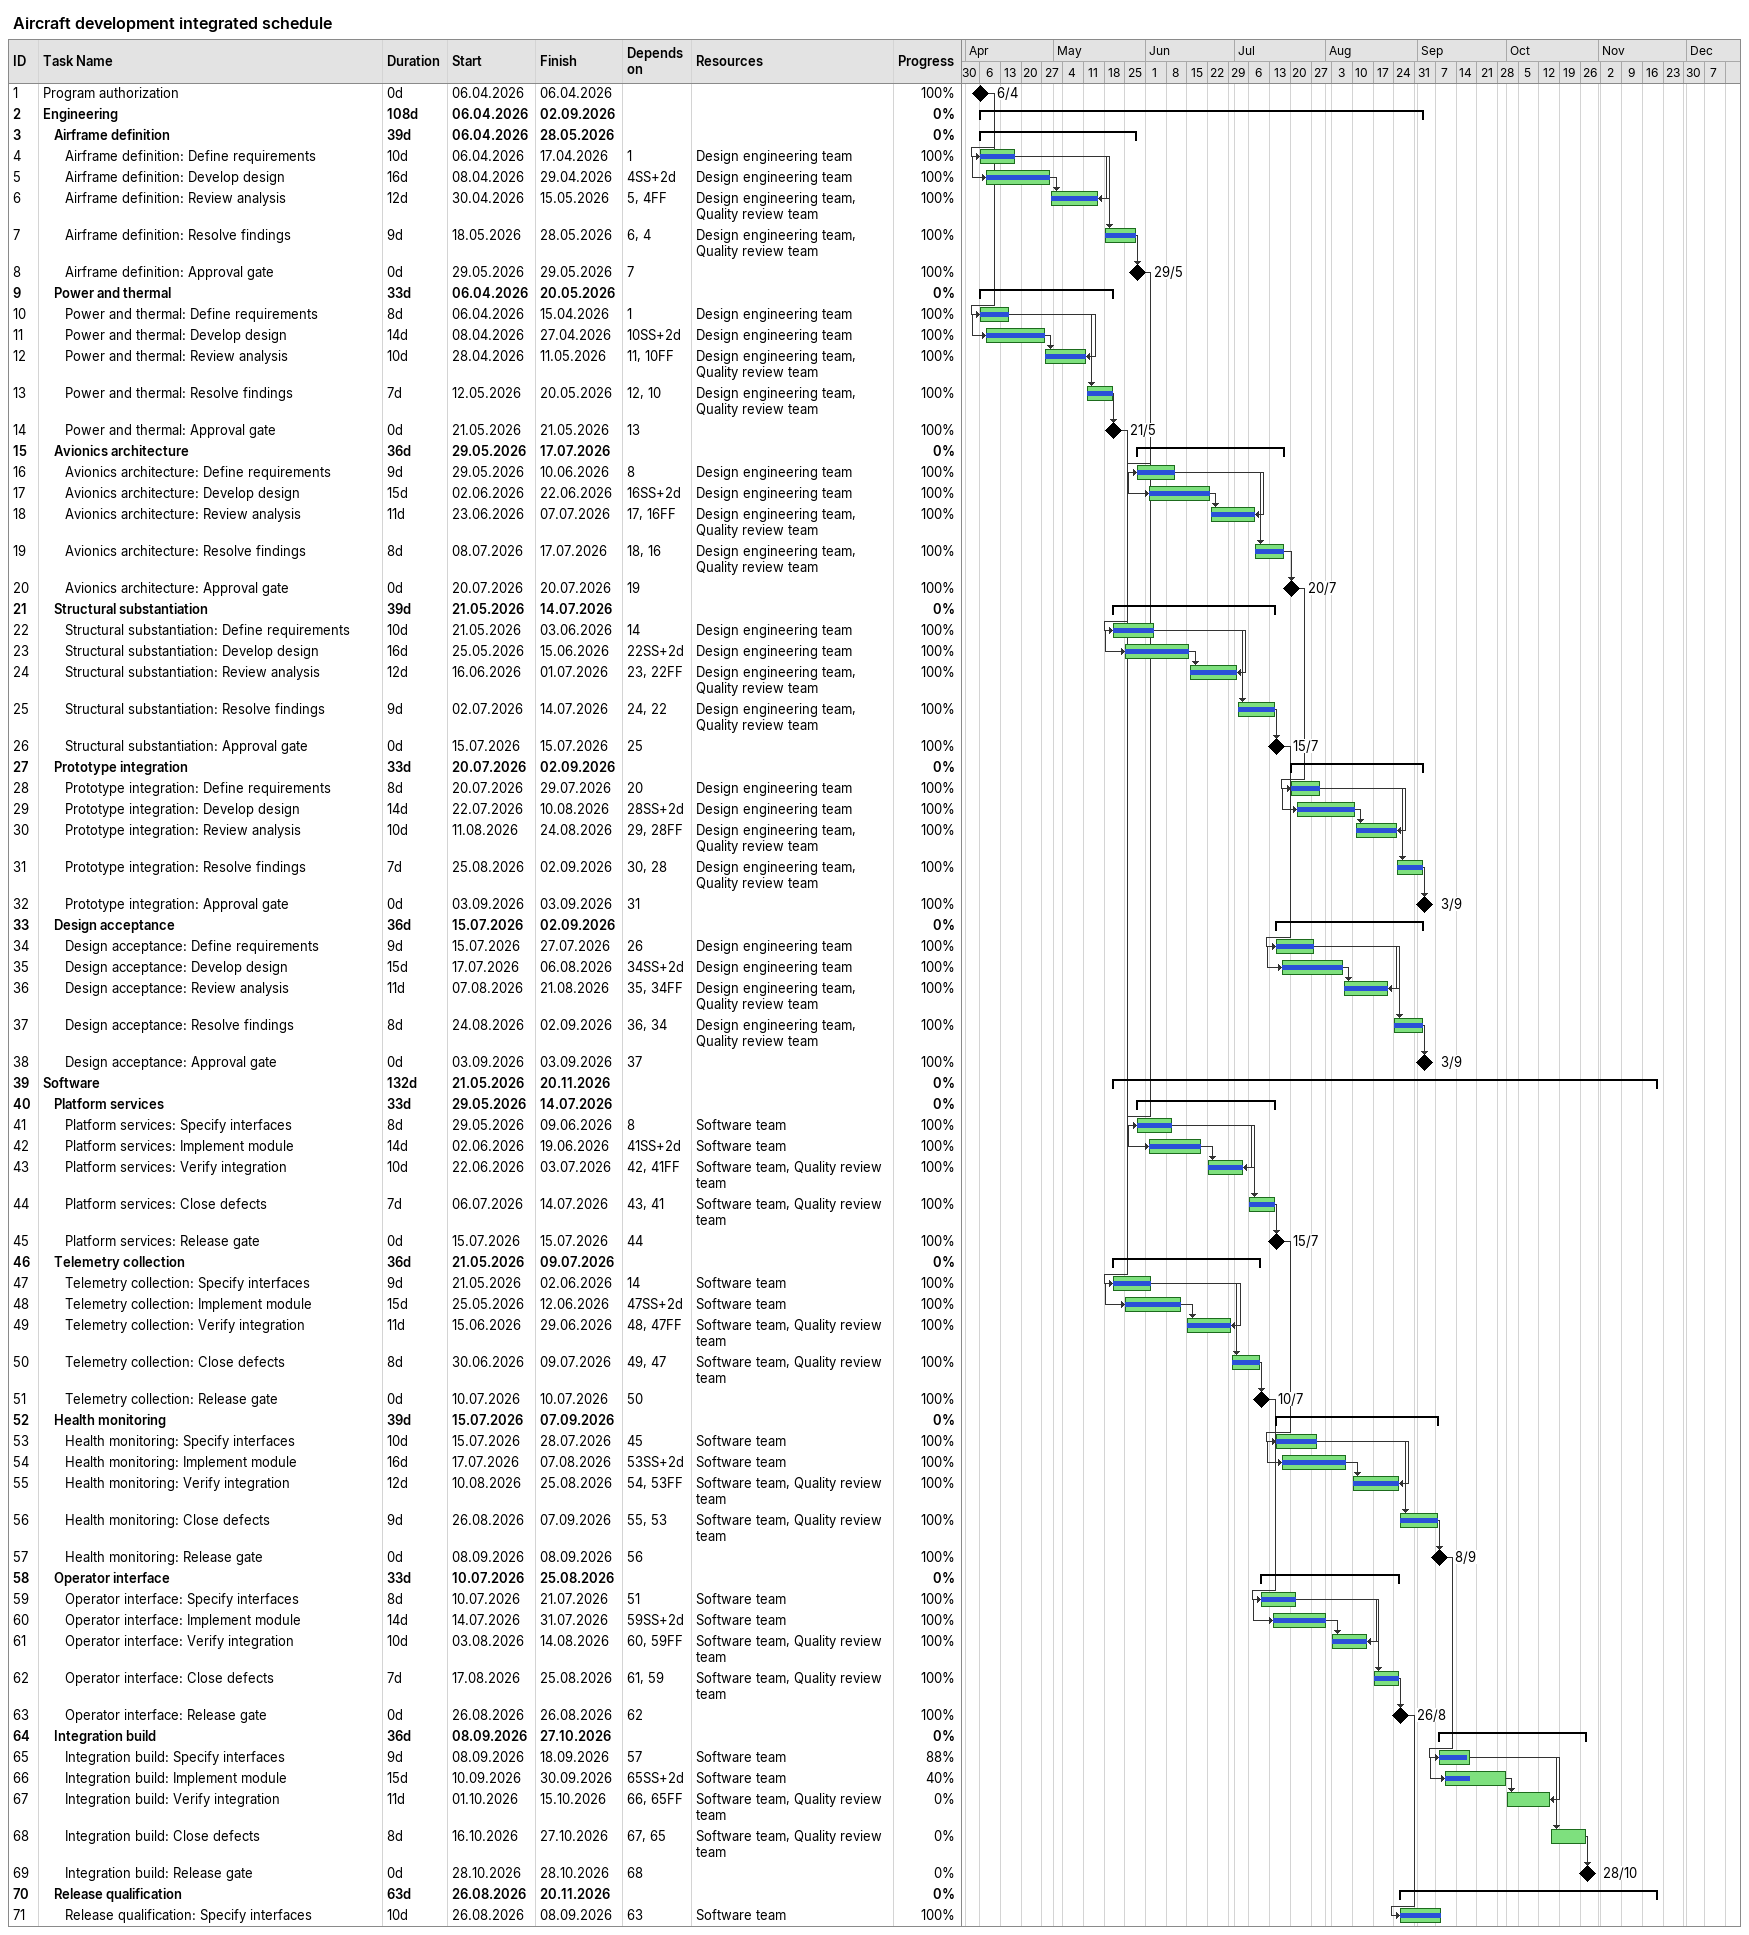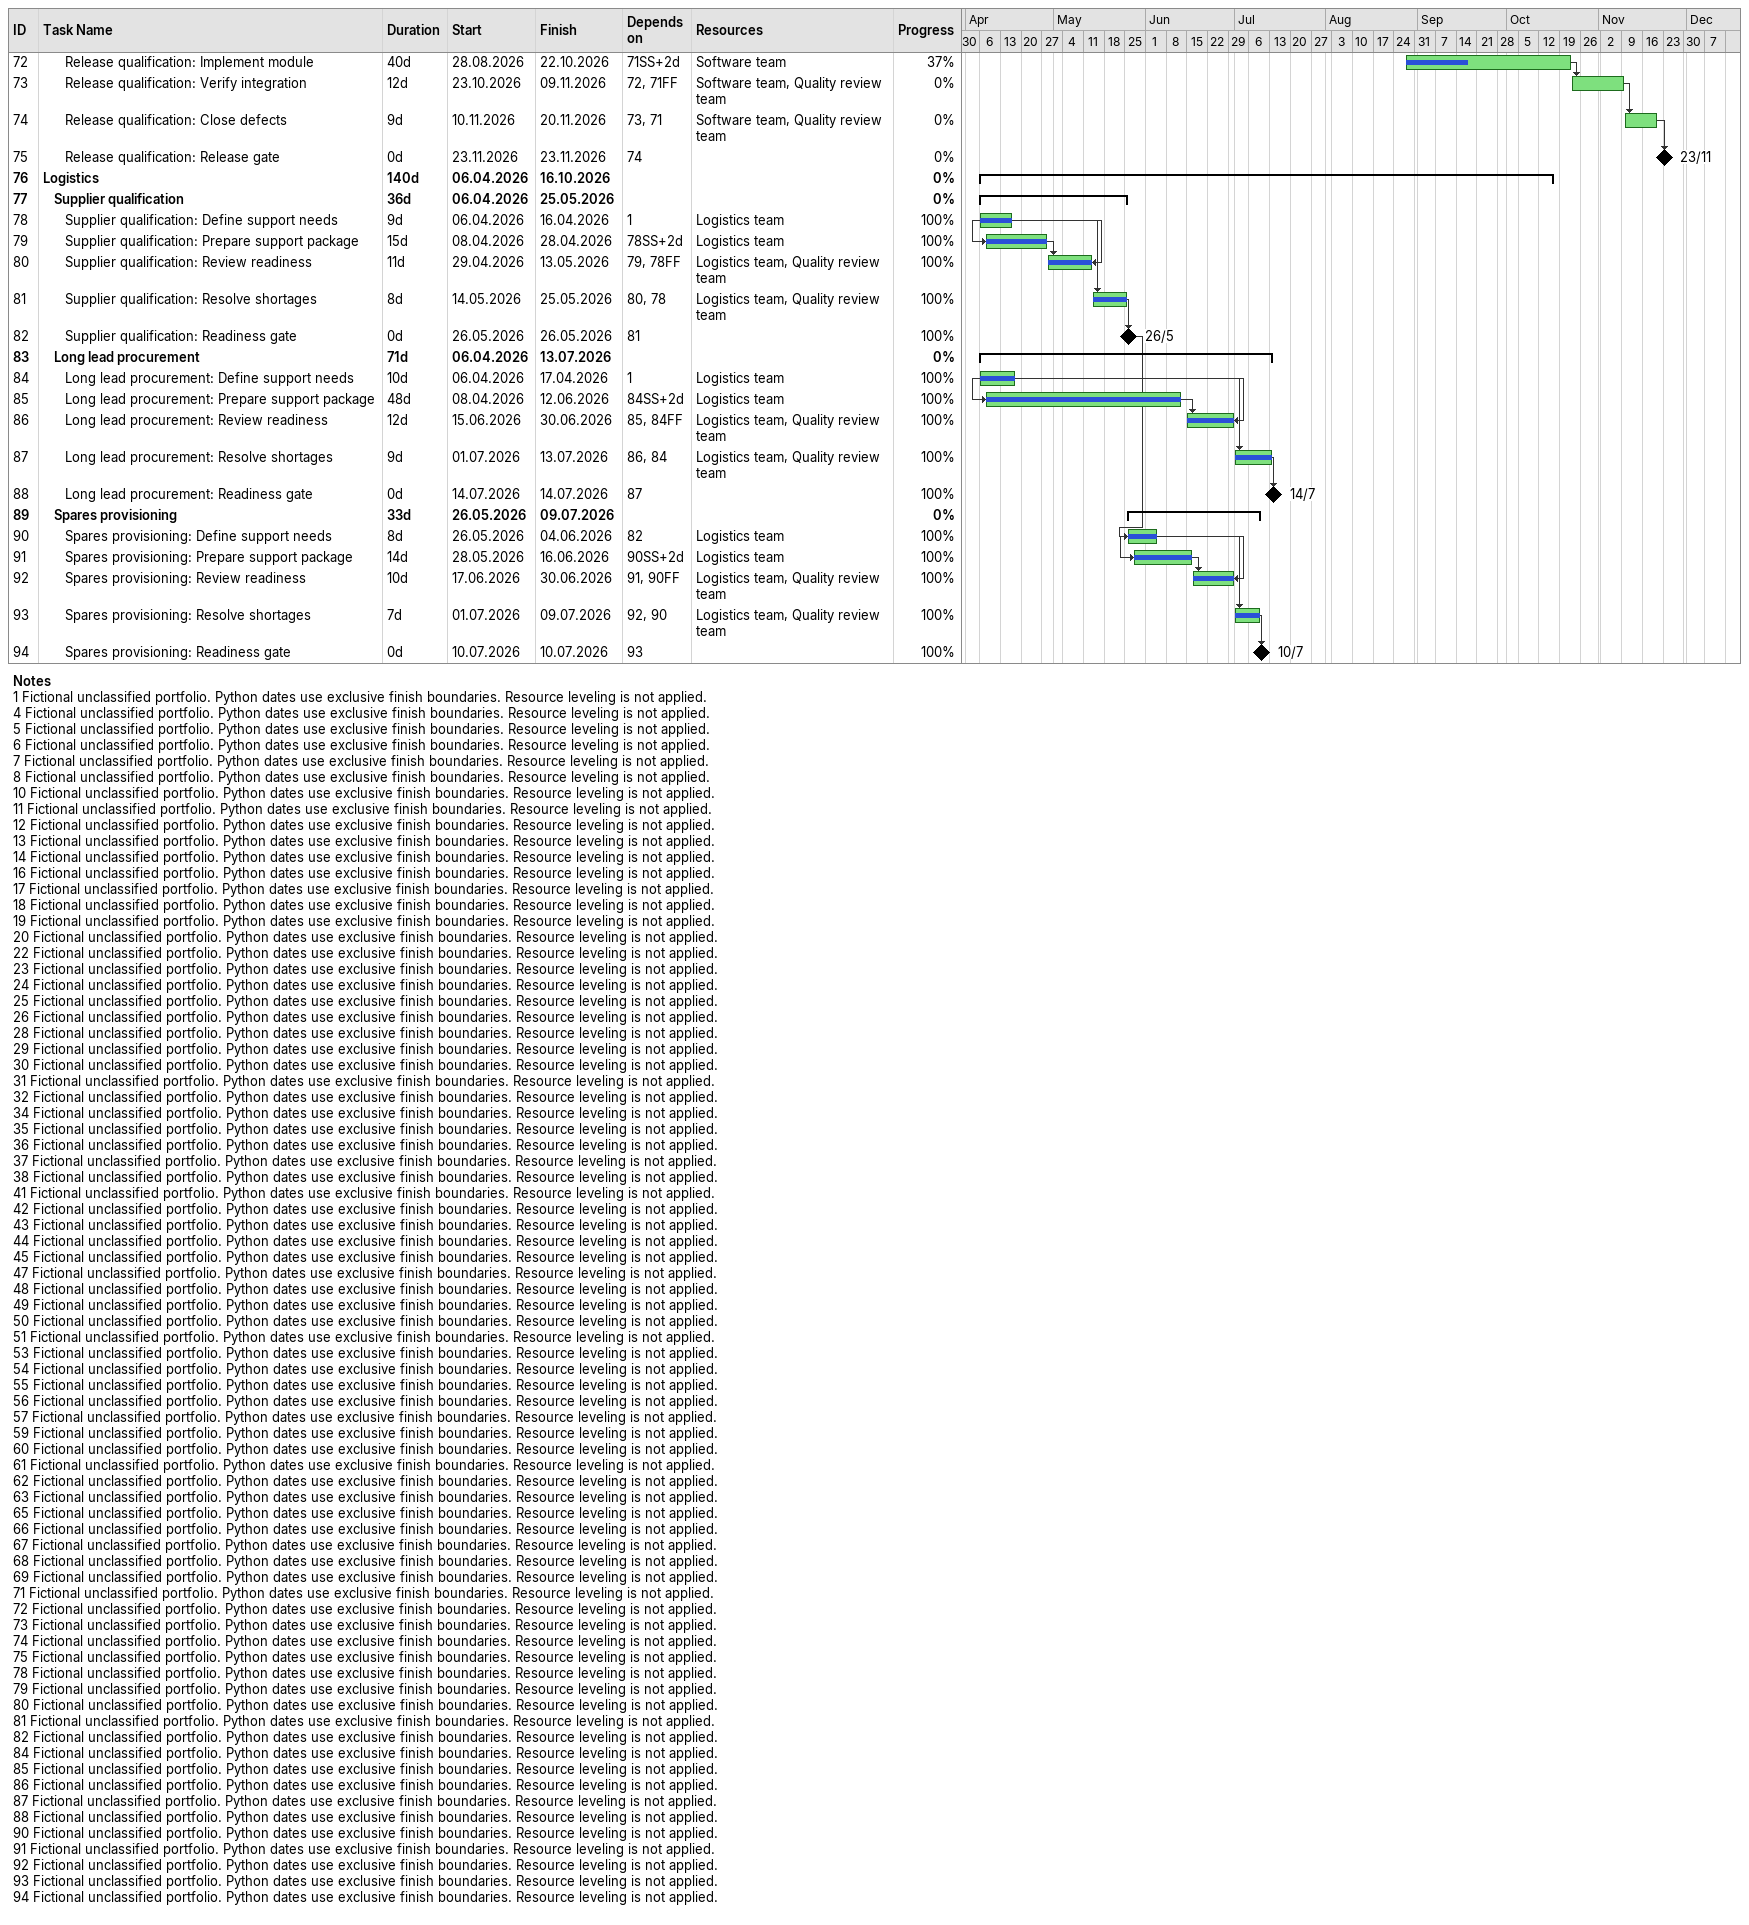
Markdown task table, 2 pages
Aircraft development integrated schedule

| ID | Level | Task | Duration | Start | Finish | Predecessors | Resources | % complete |
|---|---|---|---|---|---|---|---|---|
| 1 | 1 | Program authorization | 0d | 2026-04-06 | 2026-04-06 |  |  | 100 |
| 2 | 1 | **Engineering** | 108d | 2026-04-06 | 2026-09-02 |  |  | 0 |
| 3 | 2 | **Airframe definition** | 39d | 2026-04-06 | 2026-05-28 |  |  | 0 |
| 4 | 3 | Airframe definition: Define requirements | 10d | 2026-04-06 | 2026-04-17 | 1 | Design engineering team | 100 |
| 5 | 3 | Airframe definition: Develop design | 16d | 2026-04-08 | 2026-04-29 | 4SS+2d | Design engineering team | 100 |
| 6 | 3 | Airframe definition: Review analysis | 12d | 2026-04-30 | 2026-05-15 | 5, 4FF | Design engineering team, Quality review team | 100 |
| 7 | 3 | Airframe definition: Resolve findings | 9d | 2026-05-18 | 2026-05-28 | 6, 4 | Design engineering team, Quality review team | 100 |
| 8 | 3 | Airframe definition: Approval gate | 0d | 2026-05-29 | 2026-05-29 | 7 |  | 100 |
| 9 | 2 | **Power and thermal** | 33d | 2026-04-06 | 2026-05-20 |  |  | 0 |
| 10 | 3 | Power and thermal: Define requirements | 8d | 2026-04-06 | 2026-04-15 | 1 | Design engineering team | 100 |
| 11 | 3 | Power and thermal: Develop design | 14d | 2026-04-08 | 2026-04-27 | 10SS+2d | Design engineering team | 100 |
| 12 | 3 | Power and thermal: Review analysis | 10d | 2026-04-28 | 2026-05-11 | 11, 10FF | Design engineering team, Quality review team | 100 |
| 13 | 3 | Power and thermal: Resolve findings | 7d | 2026-05-12 | 2026-05-20 | 12, 10 | Design engineering team, Quality review team | 100 |
| 14 | 3 | Power and thermal: Approval gate | 0d | 2026-05-21 | 2026-05-21 | 13 |  | 100 |
| 15 | 2 | **Avionics architecture** | 36d | 2026-05-29 | 2026-07-17 |  |  | 0 |
| 16 | 3 | Avionics architecture: Define requirements | 9d | 2026-05-29 | 2026-06-10 | 8 | Design engineering team | 100 |
| 17 | 3 | Avionics architecture: Develop design | 15d | 2026-06-02 | 2026-06-22 | 16SS+2d | Design engineering team | 100 |
| 18 | 3 | Avionics architecture: Review analysis | 11d | 2026-06-23 | 2026-07-07 | 17, 16FF | Design engineering team, Quality review team | 100 |
| 19 | 3 | Avionics architecture: Resolve findings | 8d | 2026-07-08 | 2026-07-17 | 18, 16 | Design engineering team, Quality review team | 100 |
| 20 | 3 | Avionics architecture: Approval gate | 0d | 2026-07-20 | 2026-07-20 | 19 |  | 100 |
| 21 | 2 | **Structural substantiation** | 39d | 2026-05-21 | 2026-07-14 |  |  | 0 |
| 22 | 3 | Structural substantiation: Define requirements | 10d | 2026-05-21 | 2026-06-03 | 14 | Design engineering team | 100 |
| 23 | 3 | Structural substantiation: Develop design | 16d | 2026-05-25 | 2026-06-15 | 22SS+2d | Design engineering team | 100 |
| 24 | 3 | Structural substantiation: Review analysis | 12d | 2026-06-16 | 2026-07-01 | 23, 22FF | Design engineering team, Quality review team | 100 |
| 25 | 3 | Structural substantiation: Resolve findings | 9d | 2026-07-02 | 2026-07-14 | 24, 22 | Design engineering team, Quality review team | 100 |
| 26 | 3 | Structural substantiation: Approval gate | 0d | 2026-07-15 | 2026-07-15 | 25 |  | 100 |
| 27 | 2 | **Prototype integration** | 33d | 2026-07-20 | 2026-09-02 |  |  | 0 |
| 28 | 3 | Prototype integration: Define requirements | 8d | 2026-07-20 | 2026-07-29 | 20 | Design engineering team | 100 |
| 29 | 3 | Prototype integration: Develop design | 14d | 2026-07-22 | 2026-08-10 | 28SS+2d | Design engineering team | 100 |
| 30 | 3 | Prototype integration: Review analysis | 10d | 2026-08-11 | 2026-08-24 | 29, 28FF | Design engineering team, Quality review team | 100 |
| 31 | 3 | Prototype integration: Resolve findings | 7d | 2026-08-25 | 2026-09-02 | 30, 28 | Design engineering team, Quality review team | 100 |
| 32 | 3 | Prototype integration: Approval gate | 0d | 2026-09-03 | 2026-09-03 | 31 |  | 100 |
| 33 | 2 | **Design acceptance** | 36d | 2026-07-15 | 2026-09-02 |  |  | 0 |
| 34 | 3 | Design acceptance: Define requirements | 9d | 2026-07-15 | 2026-07-27 | 26 | Design engineering team | 100 |
| 35 | 3 | Design acceptance: Develop design | 15d | 2026-07-17 | 2026-08-06 | 34SS+2d | Design engineering team | 100 |
| 36 | 3 | Design acceptance: Review analysis | 11d | 2026-08-07 | 2026-08-21 | 35, 34FF | Design engineering team, Quality review team | 100 |
| 37 | 3 | Design acceptance: Resolve findings | 8d | 2026-08-24 | 2026-09-02 | 36, 34 | Design engineering team, Quality review team | 100 |
| 38 | 3 | Design acceptance: Approval gate | 0d | 2026-09-03 | 2026-09-03 | 37 |  | 100 |
| 39 | 1 | **Software** | 132d | 2026-05-21 | 2026-11-20 |  |  | 0 |
| 40 | 2 | **Platform services** | 33d | 2026-05-29 | 2026-07-14 |  |  | 0 |
| 41 | 3 | Platform services: Specify interfaces | 8d | 2026-05-29 | 2026-06-09 | 8 | Software team | 100 |
| 42 | 3 | Platform services: Implement module | 14d | 2026-06-02 | 2026-06-19 | 41SS+2d | Software team | 100 |
| 43 | 3 | Platform services: Verify integration | 10d | 2026-06-22 | 2026-07-03 | 42, 41FF | Software team, Quality review team | 100 |
| 44 | 3 | Platform services: Close defects | 7d | 2026-07-06 | 2026-07-14 | 43, 41 | Software team, Quality review team | 100 |
| 45 | 3 | Platform services: Release gate | 0d | 2026-07-15 | 2026-07-15 | 44 |  | 100 |
| 46 | 2 | **Telemetry collection** | 36d | 2026-05-21 | 2026-07-09 |  |  | 0 |
| 47 | 3 | Telemetry collection: Specify interfaces | 9d | 2026-05-21 | 2026-06-02 | 14 | Software team | 100 |
| 48 | 3 | Telemetry collection: Implement module | 15d | 2026-05-25 | 2026-06-12 | 47SS+2d | Software team | 100 |
| 49 | 3 | Telemetry collection: Verify integration | 11d | 2026-06-15 | 2026-06-29 | 48, 47FF | Software team, Quality review team | 100 |
| 50 | 3 | Telemetry collection: Close defects | 8d | 2026-06-30 | 2026-07-09 | 49, 47 | Software team, Quality review team | 100 |
| 51 | 3 | Telemetry collection: Release gate | 0d | 2026-07-10 | 2026-07-10 | 50 |  | 100 |
| 52 | 2 | **Health monitoring** | 39d | 2026-07-15 | 2026-09-07 |  |  | 0 |
| 53 | 3 | Health monitoring: Specify interfaces | 10d | 2026-07-15 | 2026-07-28 | 45 | Software team | 100 |
| 54 | 3 | Health monitoring: Implement module | 16d | 2026-07-17 | 2026-08-07 | 53SS+2d | Software team | 100 |
| 55 | 3 | Health monitoring: Verify integration | 12d | 2026-08-10 | 2026-08-25 | 54, 53FF | Software team, Quality review team | 100 |
| 56 | 3 | Health monitoring: Close defects | 9d | 2026-08-26 | 2026-09-07 | 55, 53 | Software team, Quality review team | 100 |
| 57 | 3 | Health monitoring: Release gate | 0d | 2026-09-08 | 2026-09-08 | 56 |  | 100 |
| 58 | 2 | **Operator interface** | 33d | 2026-07-10 | 2026-08-25 |  |  | 0 |
| 59 | 3 | Operator interface: Specify interfaces | 8d | 2026-07-10 | 2026-07-21 | 51 | Software team | 100 |
| 60 | 3 | Operator interface: Implement module | 14d | 2026-07-14 | 2026-07-31 | 59SS+2d | Software team | 100 |
| 61 | 3 | Operator interface: Verify integration | 10d | 2026-08-03 | 2026-08-14 | 60, 59FF | Software team, Quality review team | 100 |
| 62 | 3 | Operator interface: Close defects | 7d | 2026-08-17 | 2026-08-25 | 61, 59 | Software team, Quality review team | 100 |
| 63 | 3 | Operator interface: Release gate | 0d | 2026-08-26 | 2026-08-26 | 62 |  | 100 |
| 64 | 2 | **Integration build** | 36d | 2026-09-08 | 2026-10-27 |  |  | 0 |
| 65 | 3 | Integration build: Specify interfaces | 9d | 2026-09-08 | 2026-09-18 | 57 | Software team | 88 |
| 66 | 3 | Integration build: Implement module | 15d | 2026-09-10 | 2026-09-30 | 65SS+2d | Software team | 40 |
| 67 | 3 | Integration build: Verify integration | 11d | 2026-10-01 | 2026-10-15 | 66, 65FF | Software team, Quality review team | 0 |
| 68 | 3 | Integration build: Close defects | 8d | 2026-10-16 | 2026-10-27 | 67, 65 | Software team, Quality review team | 0 |
| 69 | 3 | Integration build: Release gate | 0d | 2026-10-28 | 2026-10-28 | 68 |  | 0 |
| 70 | 2 | **Release qualification** | 63d | 2026-08-26 | 2026-11-20 |  |  | 0 |
| 71 | 3 | Release qualification: Specify interfaces | 10d | 2026-08-26 | 2026-09-08 | 63 | Software team | 100 |
| 72 | 3 | Release qualification: Implement module | 40d | 2026-08-28 | 2026-10-22 | 71SS+2d | Software team | 37 |
| 73 | 3 | Release qualification: Verify integration | 12d | 2026-10-23 | 2026-11-09 | 72, 71FF | Software team, Quality review team | 0 |
| 74 | 3 | Release qualification: Close defects | 9d | 2026-11-10 | 2026-11-20 | 73, 71 | Software team, Quality review team | 0 |
| 75 | 3 | Release qualification: Release gate | 0d | 2026-11-23 | 2026-11-23 | 74 |  | 0 |
| 76 | 1 | **Logistics** | 140d | 2026-04-06 | 2026-10-16 |  |  | 0 |
| 77 | 2 | **Supplier qualification** | 36d | 2026-04-06 | 2026-05-25 |  |  | 0 |
| 78 | 3 | Supplier qualification: Define support needs | 9d | 2026-04-06 | 2026-04-16 | 1 | Logistics team | 100 |
| 79 | 3 | Supplier qualification: Prepare support package | 15d | 2026-04-08 | 2026-04-28 | 78SS+2d | Logistics team | 100 |
| 80 | 3 | Supplier qualification: Review readiness | 11d | 2026-04-29 | 2026-05-13 | 79, 78FF | Logistics team, Quality review team | 100 |
| 81 | 3 | Supplier qualification: Resolve shortages | 8d | 2026-05-14 | 2026-05-25 | 80, 78 | Logistics team, Quality review team | 100 |
| 82 | 3 | Supplier qualification: Readiness gate | 0d | 2026-05-26 | 2026-05-26 | 81 |  | 100 |
| 83 | 2 | **Long lead procurement** | 71d | 2026-04-06 | 2026-07-13 |  |  | 0 |
| 84 | 3 | Long lead procurement: Define support needs | 10d | 2026-04-06 | 2026-04-17 | 1 | Logistics team | 100 |
| 85 | 3 | Long lead procurement: Prepare support package | 48d | 2026-04-08 | 2026-06-12 | 84SS+2d | Logistics team | 100 |
| 86 | 3 | Long lead procurement: Review readiness | 12d | 2026-06-15 | 2026-06-30 | 85, 84FF | Logistics team, Quality review team | 100 |
| 87 | 3 | Long lead procurement: Resolve shortages | 9d | 2026-07-01 | 2026-07-13 | 86, 84 | Logistics team, Quality review team | 100 |
| 88 | 3 | Long lead procurement: Readiness gate | 0d | 2026-07-14 | 2026-07-14 | 87 |  | 100 |
| 89 | 2 | **Spares provisioning** | 33d | 2026-05-26 | 2026-07-09 |  |  | 0 |
| 90 | 3 | Spares provisioning: Define support needs | 8d | 2026-05-26 | 2026-06-04 | 82 | Logistics team | 100 |
| 91 | 3 | Spares provisioning: Prepare support package | 14d | 2026-05-28 | 2026-06-16 | 90SS+2d | Logistics team | 100 |
| 92 | 3 | Spares provisioning: Review readiness | 10d | 2026-06-17 | 2026-06-30 | 91, 90FF | Logistics team, Quality review team | 100 |
| 93 | 3 | Spares provisioning: Resolve shortages | 7d | 2026-07-01 | 2026-07-09 | 92, 90 | Logistics team, Quality review team | 100 |
| 94 | 3 | Spares provisioning: Readiness gate | 0d | 2026-07-10 | 2026-07-10 | 93 |  | 100 |

Notes
- 1: Fictional unclassified portfolio. Python dates use exclusive finish boundaries. Resource leveling is not applied.
- 4: Fictional unclassified portfolio. Python dates use exclusive finish boundaries. Resource leveling is not applied.
- 5: Fictional unclassified portfolio. Python dates use exclusive finish boundaries. Resource leveling is not applied.
- 6: Fictional unclassified portfolio. Python dates use exclusive finish boundaries. Resource leveling is not applied.
- 7: Fictional unclassified portfolio. Python dates use exclusive finish boundaries. Resource leveling is not applied.
- 8: Fictional unclassified portfolio. Python dates use exclusive finish boundaries. Resource leveling is not applied.
- 10: Fictional unclassified portfolio. Python dates use exclusive finish boundaries. Resource leveling is not applied.
- 11: Fictional unclassified portfolio. Python dates use exclusive finish boundaries. Resource leveling is not applied.
- 12: Fictional unclassified portfolio. Python dates use exclusive finish boundaries. Resource leveling is not applied.
- 13: Fictional unclassified portfolio. Python dates use exclusive finish boundaries. Resource leveling is not applied.
- 14: Fictional unclassified portfolio. Python dates use exclusive finish boundaries. Resource leveling is not applied.
- 16: Fictional unclassified portfolio. Python dates use exclusive finish boundaries. Resource leveling is not applied.
- 17: Fictional unclassified portfolio. Python dates use exclusive finish boundaries. Resource leveling is not applied.
- 18: Fictional unclassified portfolio. Python dates use exclusive finish boundaries. Resource leveling is not applied.
- 19: Fictional unclassified portfolio. Python dates use exclusive finish boundaries. Resource leveling is not applied.
- 20: Fictional unclassified portfolio. Python dates use exclusive finish boundaries. Resource leveling is not applied.
- 22: Fictional unclassified portfolio. Python dates use exclusive finish boundaries. Resource leveling is not applied.
- 23: Fictional unclassified portfolio. Python dates use exclusive finish boundaries. Resource leveling is not applied.
- 24: Fictional unclassified portfolio. Python dates use exclusive finish boundaries. Resource leveling is not applied.
- 25: Fictional unclassified portfolio. Python dates use exclusive finish boundaries. Resource leveling is not applied.
- 26: Fictional unclassified portfolio. Python dates use exclusive finish boundaries. Resource leveling is not applied.
- 28: Fictional unclassified portfolio. Python dates use exclusive finish boundaries. Resource leveling is not applied.
- 29: Fictional unclassified portfolio. Python dates use exclusive finish boundaries. Resource leveling is not applied.
- 30: Fictional unclassified portfolio. Python dates use exclusive finish boundaries. Resource leveling is not applied.
- 31: Fictional unclassified portfolio. Python dates use exclusive finish boundaries. Resource leveling is not applied.
- 32: Fictional unclassified portfolio. Python dates use exclusive finish boundaries. Resource leveling is not applied.
- 34: Fictional unclassified portfolio. Python dates use exclusive finish boundaries. Resource leveling is not applied.
- 35: Fictional unclassified portfolio. Python dates use exclusive finish boundaries. Resource leveling is not applied.
- 36: Fictional unclassified portfolio. Python dates use exclusive finish boundaries. Resource leveling is not applied.
- 37: Fictional unclassified portfolio. Python dates use exclusive finish boundaries. Resource leveling is not applied.
- 38: Fictional unclassified portfolio. Python dates use exclusive finish boundaries. Resource leveling is not applied.
- 41: Fictional unclassified portfolio. Python dates use exclusive finish boundaries. Resource leveling is not applied.
- 42: Fictional unclassified portfolio. Python dates use exclusive finish boundaries. Resource leveling is not applied.
- 43: Fictional unclassified portfolio. Python dates use exclusive finish boundaries. Resource leveling is not applied.
- 44: Fictional unclassified portfolio. Python dates use exclusive finish boundaries. Resource leveling is not applied.
- 45: Fictional unclassified portfolio. Python dates use exclusive finish boundaries. Resource leveling is not applied.
- 47: Fictional unclassified portfolio. Python dates use exclusive finish boundaries. Resource leveling is not applied.
- 48: Fictional unclassified portfolio. Python dates use exclusive finish boundaries. Resource leveling is not applied.
- 49: Fictional unclassified portfolio. Python dates use exclusive finish boundaries. Resource leveling is not applied.
- 50: Fictional unclassified portfolio. Python dates use exclusive finish boundaries. Resource leveling is not applied.
- 51: Fictional unclassified portfolio. Python dates use exclusive finish boundaries. Resource leveling is not applied.
- 53: Fictional unclassified portfolio. Python dates use exclusive finish boundaries. Resource leveling is not applied.
- 54: Fictional unclassified portfolio. Python dates use exclusive finish boundaries. Resource leveling is not applied.
- 55: Fictional unclassified portfolio. Python dates use exclusive finish boundaries. Resource leveling is not applied.
- 56: Fictional unclassified portfolio. Python dates use exclusive finish boundaries. Resource leveling is not applied.
- 57: Fictional unclassified portfolio. Python dates use exclusive finish boundaries. Resource leveling is not applied.
- 59: Fictional unclassified portfolio. Python dates use exclusive finish boundaries. Resource leveling is not applied.
- 60: Fictional unclassified portfolio. Python dates use exclusive finish boundaries. Resource leveling is not applied.
- 61: Fictional unclassified portfolio. Python dates use exclusive finish boundaries. Resource leveling is not applied.
- 62: Fictional unclassified portfolio. Python dates use exclusive finish boundaries. Resource leveling is not applied.
- 63: Fictional unclassified portfolio. Python dates use exclusive finish boundaries. Resource leveling is not applied.
- 65: Fictional unclassified portfolio. Python dates use exclusive finish boundaries. Resource leveling is not applied.
- 66: Fictional unclassified portfolio. Python dates use exclusive finish boundaries. Resource leveling is not applied.
- 67: Fictional unclassified portfolio. Python dates use exclusive finish boundaries. Resource leveling is not applied.
- 68: Fictional unclassified portfolio. Python dates use exclusive finish boundaries. Resource leveling is not applied.
- 69: Fictional unclassified portfolio. Python dates use exclusive finish boundaries. Resource leveling is not applied.
- 71: Fictional unclassified portfolio. Python dates use exclusive finish boundaries. Resource leveling is not applied.
- 72: Fictional unclassified portfolio. Python dates use exclusive finish boundaries. Resource leveling is not applied.
- 73: Fictional unclassified portfolio. Python dates use exclusive finish boundaries. Resource leveling is not applied.
- 74: Fictional unclassified portfolio. Python dates use exclusive finish boundaries. Resource leveling is not applied.
- 75: Fictional unclassified portfolio. Python dates use exclusive finish boundaries. Resource leveling is not applied.
- 78: Fictional unclassified portfolio. Python dates use exclusive finish boundaries. Resource leveling is not applied.
- 79: Fictional unclassified portfolio. Python dates use exclusive finish boundaries. Resource leveling is not applied.
- 80: Fictional unclassified portfolio. Python dates use exclusive finish boundaries. Resource leveling is not applied.
- 81: Fictional unclassified portfolio. Python dates use exclusive finish boundaries. Resource leveling is not applied.
- 82: Fictional unclassified portfolio. Python dates use exclusive finish boundaries. Resource leveling is not applied.
- 84: Fictional unclassified portfolio. Python dates use exclusive finish boundaries. Resource leveling is not applied.
- 85: Fictional unclassified portfolio. Python dates use exclusive finish boundaries. Resource leveling is not applied.
- 86: Fictional unclassified portfolio. Python dates use exclusive finish boundaries. Resource leveling is not applied.
- 87: Fictional unclassified portfolio. Python dates use exclusive finish boundaries. Resource leveling is not applied.
- 88: Fictional unclassified portfolio. Python dates use exclusive finish boundaries. Resource leveling is not applied.
- 90: Fictional unclassified portfolio. Python dates use exclusive finish boundaries. Resource leveling is not applied.
- 91: Fictional unclassified portfolio. Python dates use exclusive finish boundaries. Resource leveling is not applied.
- 92: Fictional unclassified portfolio. Python dates use exclusive finish boundaries. Resource leveling is not applied.
- 93: Fictional unclassified portfolio. Python dates use exclusive finish boundaries. Resource leveling is not applied.
- 94: Fictional unclassified portfolio. Python dates use exclusive finish boundaries. Resource leveling is not applied.
